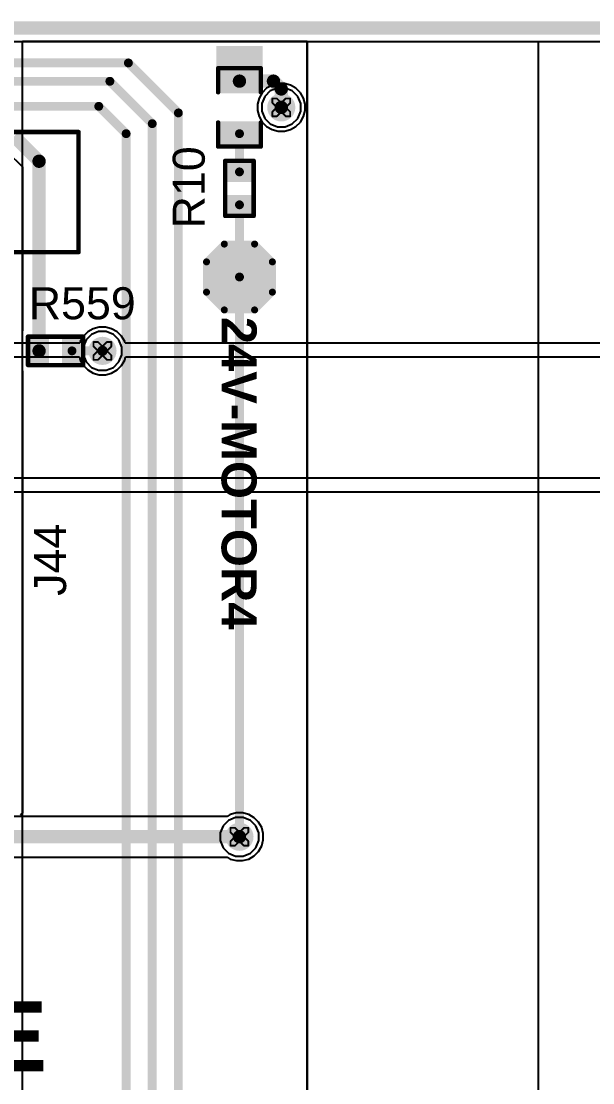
# Model space of a CAD drawing. Header units: inches. Extents: x 0 to 5379, y 0 to 5429.
# Drawn here: x 111.83 to 128.15, y 189.88 to 220.19 of the extents above; entities that cross this region are included whole.
import ezdxf

# ---------------------------------------------------------------- set-up
doc = ezdxf.new("R2010")
doc.units = ezdxf.units.IN
for name, color, linetype in [('Board Outline', 216, 'Continuous'), ('Bottom Layer', 5, 'Continuous'), ('Bottom Solder', 6, 'Continuous'), ('Drill Drawing', 1, 'Continuous'), ('GND01', 16, 'Continuous'), ('GND02', 76, 'Continuous'), ('PWR', 156, 'Continuous'), ('SIG 01', 90, 'Continuous'), ('Top Layer', 1, 'Continuous'), ('Top Overlay', 2, 'Continuous'), ('Top Paste', 8, 'Continuous'), ('Top Solder', 216, 'Continuous'), ('Via Holes', 16, 'Continuous')]:
    doc.layers.add(name, color=color, linetype=linetype)
doc.styles.add('Arial', font='', dxfattribs={"height": 0.2})
doc.styles.add('Arial_Bold', font='', dxfattribs={"height": 0.2})
doc.styles.get('Arial').set_extended_font_data('Arial')
doc.styles.get('Arial_Bold').set_extended_font_data('Arial', bold=True)

# ---------------------------------------------------------------- blocks, each defined once
blk = doc.blocks.new('T__________193')
at = {"layer": 'Top Layer'}
blk.add_hatch(color=1, dxfattribs=at).paths.add_polyline_path([(0.381, 0.762), (-0.381, 0.762), (-0.762, 0.381), (-0.762, -0.381), (-0.381, -0.762), (0.381, -0.762), (0.762, -0.381), (0.762, 0.381)])
at = {"layer": 'Top Paste'}
blk.add_hatch(color=8, dxfattribs=at).paths.add_polyline_path([(0.381, 0.762), (-0.381, 0.762), (-0.762, 0.381), (-0.762, -0.381), (-0.381, -0.762), (0.381, -0.762), (0.762, -0.381), (0.762, 0.381)])
at = {"layer": 'Top Solder'}
blk.add_hatch(color=216, dxfattribs=at).paths.add_polyline_path([(0.432, 0.864), (-0.432, 0.864), (-0.864, 0.432), (-0.864, -0.432), (-0.432, -0.864), (0.432, -0.864), (0.864, -0.432), (0.864, 0.432)])
at = {"layer": 'Top Overlay'}
for points in [[(-0.432, 0.94, 0.2, 0.2, 0), (-0.94, 0.432, 0.2, 0.2, 0)], [(-0.432, 0.94, 0.2, 0.2, 0), (0.432, 0.94, 0.2, 0.2, 0)], [(0.432, 0.94, 0.2, 0.2, 0), (0.94, 0.432, 0.2, 0.2, 0)], [(-0.94, 0.432, 0.2, 0.2, 0), (-0.94, -0.432, 0.2, 0.2, 0)], [(0.94, 0.432, 0.2, 0.2, 0), (0.94, -0.432, 0.2, 0.2, 0)], [(-0.94, -0.432, 0.2, 0.2, 0), (-0.432, -0.94, 0.2, 0.2, 0)], [(0.94, -0.432, 0.2, 0.2, 0), (0.432, -0.94, 0.2, 0.2, 0)], [(-0.432, -0.94, 0.2, 0.2, 0), (0.432, -0.94, 0.2, 0.2, 0)]]:
    blk.add_lwpolyline(points, format="xyseb", dxfattribs=at)
for points in [[(-0.482, 0.94, 0.1, 0.1, 1), (-0.382, 0.94, 0.1, 0.1, 1)], [(-0.482, 0.94, 0.1, 0.1, 1), (-0.382, 0.94, 0.1, 0.1, 1)], [(0.382, 0.94, 0.1, 0.1, 1), (0.482, 0.94, 0.1, 0.1, 1)], [(0.382, 0.94, 0.1, 0.1, 1), (0.482, 0.94, 0.1, 0.1, 1)], [(-0.99, 0.432, 0.1, 0.1, 1), (-0.89, 0.432, 0.1, 0.1, 1)], [(-0.99, 0.432, 0.1, 0.1, 1), (-0.89, 0.432, 0.1, 0.1, 1)], [(0.89, 0.432, 0.1, 0.1, 1), (0.99, 0.432, 0.1, 0.1, 1)], [(0.89, 0.432, 0.1, 0.1, 1), (0.99, 0.432, 0.1, 0.1, 1)], [(-0.99, -0.432, 0.1, 0.1, 1), (-0.89, -0.432, 0.1, 0.1, 1)], [(-0.99, -0.432, 0.1, 0.1, 1), (-0.89, -0.432, 0.1, 0.1, 1)], [(0.89, -0.432, 0.1, 0.1, 1), (0.99, -0.432, 0.1, 0.1, 1)], [(0.89, -0.432, 0.1, 0.1, 1), (0.99, -0.432, 0.1, 0.1, 1)], [(-0.482, -0.94, 0.1, 0.1, 1), (-0.382, -0.94, 0.1, 0.1, 1)], [(-0.482, -0.94, 0.1, 0.1, 1), (-0.382, -0.94, 0.1, 0.1, 1)], [(0.382, -0.94, 0.1, 0.1, 1), (0.482, -0.94, 0.1, 0.1, 1)], [(0.382, -0.94, 0.1, 0.1, 1), (0.482, -0.94, 0.1, 0.1, 1)]]:
    blk.add_lwpolyline(points, format="xyseb", close=True, dxfattribs=at)
blk = doc.blocks.new('R___0402_221')
at = {"layer": 'Top Layer'}
for points in [[(-0.699, -0.318), (-0.699, 0.318), (-0.241, 0.318), (-0.241, -0.318)], [(0.241, -0.318), (0.241, 0.318), (0.699, 0.318), (0.699, -0.318)]]:
    blk.add_hatch(color=1, dxfattribs=at).paths.add_polyline_path(points)
at = {"layer": 'Top Paste'}
for points in [[(-0.699, -0.318), (-0.699, 0.318), (-0.241, 0.318), (-0.241, -0.318)], [(0.241, -0.318), (0.241, 0.318), (0.699, 0.318), (0.699, -0.318)]]:
    blk.add_hatch(color=8, dxfattribs=at).paths.add_polyline_path(points)
at = {"layer": 'Top Solder'}
for points in [[(-0.754, -0.373), (-0.754, 0.373), (-0.186, 0.373), (-0.186, -0.373)], [(0.186, -0.373), (0.186, 0.373), (0.754, 0.373), (0.754, -0.373)]]:
    blk.add_hatch(color=216, dxfattribs=at).paths.add_polyline_path(points)
at = {"layer": 'Top Overlay'}
for points in [[(0.787, 0.406, 0.127, 0.127, 0), (-0.787, 0.406, 0.127, 0.127, 0)], [(-0.787, 0.406, 0.127, 0.127, 0), (-0.787, -0.406, 0.127, 0.127, 0)], [(0.787, 0.406, 0.127, 0.127, 0), (0.787, -0.406, 0.127, 0.127, 0)], [(0.787, -0.406, 0.127, 0.127, 0), (-0.787, -0.406, 0.127, 0.127, 0)], [(0.813, -0.432, 0.00323, 0.00323, 0), (-0.813, -0.432, 0.00323, 0.00323, 0)]]:
    blk.add_lwpolyline(points, format="xyseb", dxfattribs=at)
for points in [[(-0.819, 0.406, 0.0635, 0.0635, 1), (-0.756, 0.406, 0.0635, 0.0635, 1)], [(-0.819, 0.406, 0.0635, 0.0635, 1), (-0.756, 0.406, 0.0635, 0.0635, 1)], [(0.756, 0.406, 0.0635, 0.0635, 1), (0.819, 0.406, 0.0635, 0.0635, 1)], [(0.756, 0.406, 0.0635, 0.0635, 1), (0.819, 0.406, 0.0635, 0.0635, 1)], [(-0.819, -0.406, 0.0635, 0.0635, 1), (-0.756, -0.406, 0.0635, 0.0635, 1)], [(-0.819, -0.406, 0.0635, 0.0635, 1), (-0.756, -0.406, 0.0635, 0.0635, 1)], [(-0.814, -0.432, 0.00161, 0.00161, 1), (-0.812, -0.432, 0.00161, 0.00161, 1)], [(0.756, -0.406, 0.0635, 0.0635, 1), (0.819, -0.406, 0.0635, 0.0635, 1)], [(0.756, -0.406, 0.0635, 0.0635, 1), (0.819, -0.406, 0.0635, 0.0635, 1)], [(0.812, -0.432, 0.00161, 0.00161, 1), (0.814, -0.432, 0.00161, 0.00161, 1)]]:
    blk.add_lwpolyline(points, format="xyseb", close=True, dxfattribs=at)
blk = doc.blocks.new('R___0402_729')
at = {"layer": 'Top Layer'}
for points in [[(-0.699, -0.318), (-0.699, 0.318), (-0.241, 0.318), (-0.241, -0.318)], [(0.241, -0.318), (0.241, 0.318), (0.699, 0.318), (0.699, -0.318)]]:
    blk.add_hatch(color=1, dxfattribs=at).paths.add_polyline_path(points)
at = {"layer": 'Top Paste'}
for points in [[(-0.699, -0.318), (-0.699, 0.318), (-0.241, 0.318), (-0.241, -0.318)], [(0.241, -0.318), (0.241, 0.318), (0.699, 0.318), (0.699, -0.318)]]:
    blk.add_hatch(color=8, dxfattribs=at).paths.add_polyline_path(points)
at = {"layer": 'Top Solder'}
for points in [[(-0.754, -0.373), (-0.754, 0.373), (-0.186, 0.373), (-0.186, -0.373)], [(0.186, -0.373), (0.186, 0.373), (0.754, 0.373), (0.754, -0.373)]]:
    blk.add_hatch(color=216, dxfattribs=at).paths.add_polyline_path(points)
at = {"layer": 'Top Overlay'}
for points in [[(-0.787, 0.406, 0.127, 0.127, 0), (0.787, 0.406, 0.127, 0.127, 0)], [(-0.787, 0.406, 0.127, 0.127, 0), (-0.787, -0.406, 0.127, 0.127, 0)], [(0.787, 0.406, 0.127, 0.127, 0), (0.787, -0.406, 0.127, 0.127, 0)], [(-0.787, -0.406, 0.127, 0.127, 0), (0.787, -0.406, 0.127, 0.127, 0)], [(-0.813, -0.432, 0.00323, 0.00323, 0), (0.813, -0.432, 0.00323, 0.00323, 0)]]:
    blk.add_lwpolyline(points, format="xyseb", dxfattribs=at)
for points in [[(-0.819, 0.406, 0.0635, 0.0635, 1), (-0.756, 0.406, 0.0635, 0.0635, 1)], [(-0.819, 0.406, 0.0635, 0.0635, 1), (-0.756, 0.406, 0.0635, 0.0635, 1)], [(0.756, 0.406, 0.0635, 0.0635, 1), (0.819, 0.406, 0.0635, 0.0635, 1)], [(0.756, 0.406, 0.0635, 0.0635, 1), (0.819, 0.406, 0.0635, 0.0635, 1)], [(-0.819, -0.406, 0.0635, 0.0635, 1), (-0.756, -0.406, 0.0635, 0.0635, 1)], [(-0.819, -0.406, 0.0635, 0.0635, 1), (-0.756, -0.406, 0.0635, 0.0635, 1)], [(-0.814, -0.432, 0.00161, 0.00161, 1), (-0.812, -0.432, 0.00161, 0.00161, 1)], [(0.756, -0.406, 0.0635, 0.0635, 1), (0.819, -0.406, 0.0635, 0.0635, 1)], [(0.756, -0.406, 0.0635, 0.0635, 1), (0.819, -0.406, 0.0635, 0.0635, 1)], [(0.812, -0.432, 0.00161, 0.00161, 1), (0.814, -0.432, 0.00161, 0.00161, 1)]]:
    blk.add_lwpolyline(points, format="xyseb", close=True, dxfattribs=at)
blk = doc.blocks.new('LED_0603_784')
at = {"layer": 'Top Layer'}
for points in [[(-1, 0.5), (-0.5, 0.5), (-0.5, -0.5), (-1, -0.5)], [(0.5, 0.5), (1, 0.5), (1, -0.5), (0.5, -0.5)]]:
    blk.add_hatch(color=1, dxfattribs=at).paths.add_polyline_path(points)
at = {"layer": 'Top Overlay'}
blk.add_hatch(color=2, dxfattribs=at).paths.add_polyline_path([(1.118, -0.66), (1.753, -0.66), (1.753, 0.66), (1.118, 0.66)])
at = {"layer": 'Top Paste'}
for points in [[(-1, 0.5), (-0.5, 0.5), (-0.5, -0.5), (-1, -0.5)], [(0.5, 0.5), (1, 0.5), (1, -0.5), (0.5, -0.5)]]:
    blk.add_hatch(color=8, dxfattribs=at).paths.add_polyline_path(points)
at = {"layer": 'Top Solder'}
for points in [[(-1.102, 0.602), (-0.398, 0.602), (-0.398, -0.602), (-1.102, -0.602)], [(0.398, 0.602), (1.102, 0.602), (1.102, -0.602), (0.398, -0.602)]]:
    blk.add_hatch(color=216, dxfattribs=at).paths.add_polyline_path(points)
at = {"layer": 'Top Overlay'}
for points in [[(-1.118, 0.61, 0.127, 0.127, 0), (-0.432, 0.61, 0.127, 0.127, 0)], [(-1.118, 0.61, 0.127, 0.127, 0), (-1.118, -0.61, 0.127, 0.127, 0)], [(0.432, 0.61, 0.127, 0.127, 0), (1.118, 0.61, 0.127, 0.127, 0)], [(1.118, 0.61, 0.127, 0.127, 0), (1.118, -0.61, 0.127, 0.127, 0)], [(-1.118, -0.61, 0.127, 0.127, 0), (-0.432, -0.61, 0.127, 0.127, 0)], [(0.432, -0.61, 0.127, 0.127, 0), (1.118, -0.61, 0.127, 0.127, 0)]]:
    blk.add_lwpolyline(points, format="xyseb", dxfattribs=at)
for points in [[(-1.149, 0.61, 0.0635, 0.0635, 1), (-1.086, 0.61, 0.0635, 0.0635, 1)], [(-1.149, 0.61, 0.0635, 0.0635, 1), (-1.086, 0.61, 0.0635, 0.0635, 1)], [(-0.464, 0.61, 0.0635, 0.0635, 1), (-0.4, 0.61, 0.0635, 0.0635, 1)], [(0.4, 0.61, 0.0635, 0.0635, 1), (0.464, 0.61, 0.0635, 0.0635, 1)], [(1.086, 0.61, 0.0635, 0.0635, 1), (1.149, 0.61, 0.0635, 0.0635, 1)], [(1.086, 0.61, 0.0635, 0.0635, 1), (1.149, 0.61, 0.0635, 0.0635, 1)], [(-1.149, -0.61, 0.0635, 0.0635, 1), (-1.086, -0.61, 0.0635, 0.0635, 1)], [(-1.149, -0.61, 0.0635, 0.0635, 1), (-1.086, -0.61, 0.0635, 0.0635, 1)], [(-0.464, -0.61, 0.0635, 0.0635, 1), (-0.4, -0.61, 0.0635, 0.0635, 1)], [(0.4, -0.61, 0.0635, 0.0635, 1), (0.464, -0.61, 0.0635, 0.0635, 1)], [(1.086, -0.61, 0.0635, 0.0635, 1), (1.149, -0.61, 0.0635, 0.0635, 1)], [(1.086, -0.61, 0.0635, 0.0635, 1), (1.149, -0.61, 0.0635, 0.0635, 1)]]:
    blk.add_lwpolyline(points, format="xyseb", close=True, dxfattribs=at)
blk = doc.blocks.new('1_770182_0_795')
at = {"layer": 'Top Overlay'}
for points in [[(-9.21, -2.82, 0.127, 0.127, 0), (-11.8, -2.82, 0.127, 0.127, 0)], [(-11.8, -2.82, 0.127, 0.127, 0), (-11.8, -6.249, 0.127, 0.127, 0)], [(-9.21, -6.249, 0.127, 0.127, 0), (-11.8, -6.249, 0.127, 0.127, 0)]]:
    blk.add_lwpolyline(points, format="xyseb", dxfattribs=at)
for points in [[(-11.832, -2.82, 0.0635, 0.0635, 1), (-11.768, -2.82, 0.0635, 0.0635, 1)], [(-11.832, -2.82, 0.0635, 0.0635, 1), (-11.768, -2.82, 0.0635, 0.0635, 1)], [(-11.832, -6.249, 0.0635, 0.0635, 1), (-11.768, -6.249, 0.0635, 0.0635, 1)], [(-11.832, -6.249, 0.0635, 0.0635, 1), (-11.768, -6.249, 0.0635, 0.0635, 1)]]:
    blk.add_lwpolyline(points, format="xyseb", close=True, dxfattribs=at)

msp = doc.modelspace()

# ---------------------------------------------------------------- hatches: boundary and pattern name
at = {"layer": 'Bottom Layer'}
h = msp.add_hatch(color=5, dxfattribs=at)
edge = h.paths.add_edge_path()
edge.add_arc((119.253, 217.73), 0.3, 0, 360)
h = msp.add_hatch(color=5, dxfattribs=at)
edge = h.paths.add_edge_path()
edge.add_arc((114.148, 210.779), 0.3, 0, 360)
h = msp.add_hatch(color=5, dxfattribs=at)
edge = h.paths.add_edge_path()
edge.add_arc((118.059, 196.906), 0.3, 0, 360)
at = {"layer": 'Bottom Solder'}
h = msp.add_hatch(color=6, dxfattribs=at)
edge = h.paths.add_edge_path()
edge.add_arc((119.253, 217.73), 0.402, 0, 360)
h = msp.add_hatch(color=6, dxfattribs=at)
edge = h.paths.add_edge_path()
edge.add_arc((114.148, 210.779), 0.402, 0, 360)
h = msp.add_hatch(color=6, dxfattribs=at)
edge = h.paths.add_edge_path()
edge.add_arc((118.059, 196.906), 0.402, 0, 360)
at = {"layer": 'GND01'}
h = msp.add_hatch(color=16, dxfattribs=at)
edge = h.paths.add_edge_path()
edge.add_arc((119.253, 217.73), 0.3, 0, 360)
h = msp.add_hatch(color=16, dxfattribs=at)
edge = h.paths.add_edge_path()
edge.add_arc((114.148, 210.779), 0.3, 0, 360)
h = msp.add_hatch(color=16, dxfattribs=at)
edge = h.paths.add_edge_path()
edge.add_arc((118.059, 196.906), 0.3, 0, 360)
at = {"layer": 'GND02'}
h = msp.add_hatch(color=76, dxfattribs=at)
edge = h.paths.add_edge_path()
edge.add_arc((119.253, 217.73), 0.3, 0, 360)
h = msp.add_hatch(color=76, dxfattribs=at)
edge = h.paths.add_edge_path()
edge.add_arc((114.148, 210.779), 0.3, 0, 360)
h = msp.add_hatch(color=76, dxfattribs=at)
edge = h.paths.add_edge_path()
edge.add_arc((118.059, 196.906), 0.3, 0, 360)
at = {"layer": 'PWR'}
h = msp.add_hatch(color=156, dxfattribs=at)
edge = h.paths.add_edge_path()
edge.add_arc((119.253, 217.73), 0.3, 0, 360)
h = msp.add_hatch(color=156, dxfattribs=at)
edge = h.paths.add_edge_path()
edge.add_arc((114.148, 210.779), 0.3, 0, 360)
h = msp.add_hatch(color=156, dxfattribs=at)
edge = h.paths.add_edge_path()
edge.add_arc((118.059, 196.906), 0.3, 0, 360)
at = {"layer": 'SIG 01'}
h = msp.add_hatch(color=90, dxfattribs=at)
edge = h.paths.add_edge_path()
edge.add_arc((119.253, 217.73), 0.3, 0, 360)
h = msp.add_hatch(color=90, dxfattribs=at)
edge = h.paths.add_edge_path()
edge.add_arc((114.148, 210.779), 0.3, 0, 360)
h = msp.add_hatch(color=90, dxfattribs=at)
edge = h.paths.add_edge_path()
edge.add_arc((118.059, 196.906), 0.3, 0, 360)
at = {"layer": 'Top Layer'}
h = msp.add_hatch(color=1, dxfattribs=at)
edge = h.paths.add_edge_path()
edge.add_arc((119.253, 217.73), 0.3, 0, 360)
h = msp.add_hatch(color=1, dxfattribs=at)
edge = h.paths.add_edge_path()
edge.add_arc((114.148, 210.779), 0.3, 0, 360)
h = msp.add_hatch(color=1, dxfattribs=at)
edge = h.paths.add_edge_path()
edge.add_arc((118.059, 196.906), 0.3, 0, 360)
at = {"layer": 'Top Solder'}
h = msp.add_hatch(color=216, dxfattribs=at)
edge = h.paths.add_edge_path()
edge.add_arc((119.253, 217.73), 0.402, 0, 360)
h = msp.add_hatch(color=216, dxfattribs=at)
edge = h.paths.add_edge_path()
edge.add_arc((114.148, 210.779), 0.402, 0, 360)
h = msp.add_hatch(color=216, dxfattribs=at)
edge = h.paths.add_edge_path()
edge.add_arc((118.059, 196.906), 0.402, 0, 360)
at = {"layer": 'Via Holes'}
h = msp.add_hatch(color=7, dxfattribs=at)
edge = h.paths.add_edge_path()
edge.add_arc((119.253, 217.73), 0.15, 0, 360)
h = msp.add_hatch(color=7, dxfattribs=at)
edge = h.paths.add_edge_path()
edge.add_arc((114.148, 210.779), 0.15, 0, 360)
h = msp.add_hatch(color=7, dxfattribs=at)
edge = h.paths.add_edge_path()
edge.add_arc((118.059, 196.906), 0.15, 0, 360)

# ---------------------------------------------------------------- linework, layer by layer
at = {"layer": 'Board Outline'}
msp.add_lwpolyline([(0, 220, 0.381, 0.381, 0), (350, 220, 0.381, 0.381, 0)], format="xyseb", dxfattribs=at)
at = {"layer": 'Bottom Layer'}
for p, q in [((78.689, 219.612), (152.851, 219.612)), ((113.834, 211.248), (113.678, 211.093)), ((114.037, 211.333), (113.834, 211.248)), ((114.258, 211.333), (114.037, 211.333)), ((114.461, 211.248), (114.258, 211.333)), ((114.617, 211.093), (114.461, 211.248)), ((113.678, 211.093), (113.594, 210.889)), ((114.702, 210.889), (114.617, 211.093)), ((113.594, 210.889), (113.594, 210.669)), ((113.594, 210.669), (113.678, 210.465)), ((114.617, 210.465), (114.702, 210.669)), ((114.702, 210.669), (114.702, 210.889)), ((113.678, 210.465), (113.834, 210.309)), ((114.461, 210.309), (114.617, 210.465)), ((113.834, 210.309), (114.037, 210.225)), ((114.037, 210.225), (114.258, 210.225)), ((114.258, 210.225), (114.461, 210.309)), ((117.745, 197.375), (117.59, 197.22)), ((117.949, 197.46), (117.745, 197.375)), ((118.169, 197.46), (117.949, 197.46)), ((118.373, 197.375), (118.169, 197.46)), ((118.529, 197.22), (118.373, 197.375)), ((117.59, 197.22), (117.505, 197.016)), ((117.505, 197.016), (117.505, 196.796)), ((118.613, 197.016), (118.529, 197.22)), ((118.613, 196.796), (118.613, 197.016)), ((117.505, 196.796), (117.59, 196.592)), ((118.529, 196.592), (118.613, 196.796)), ((117.59, 196.592), (117.745, 196.436)), ((117.745, 196.436), (117.949, 196.352)), ((118.169, 196.352), (118.373, 196.436)), ((118.373, 196.436), (118.529, 196.592)), ((117.949, 196.352), (118.169, 196.352))]:
    msp.add_line(p, q, dxfattribs=at)
at = {"layer": 'Drill Drawing'}
for points in [[(118.999, 217.857, 0.0508, 0.0508, 0), (118.999, 217.984, 0.0508, 0.0508, 0)], [(118.999, 217.984, 0.0508, 0.0508, 0), (119.126, 217.984, 0.0508, 0.0508, 0)], [(119.126, 217.984, 0.0508, 0.0508, 0), (119.253, 217.857, 0.0508, 0.0508, 0)], [(119.253, 217.857, 0.0508, 0.0508, 0), (119.38, 217.984, 0.0508, 0.0508, 0)], [(119.38, 217.984, 0.0508, 0.0508, 0), (119.507, 217.984, 0.0508, 0.0508, 0)], [(119.507, 217.857, 0.0508, 0.0508, 0), (119.507, 217.984, 0.0508, 0.0508, 0)], [(118.999, 217.857, 0.0508, 0.0508, 0), (119.126, 217.73, 0.0508, 0.0508, 0)], [(118.999, 217.603, 0.0508, 0.0508, 0), (119.126, 217.73, 0.0508, 0.0508, 0)], [(118.999, 217.476, 0.0508, 0.0508, 0), (118.999, 217.603, 0.0508, 0.0508, 0)], [(119.126, 217.476, 0.0508, 0.0508, 0), (119.253, 217.603, 0.0508, 0.0508, 0)], [(119.253, 217.603, 0.0508, 0.0508, 0), (119.38, 217.476, 0.0508, 0.0508, 0)], [(119.38, 217.73, 0.0508, 0.0508, 0), (119.507, 217.857, 0.0508, 0.0508, 0)], [(119.38, 217.73, 0.0508, 0.0508, 0), (119.507, 217.603, 0.0508, 0.0508, 0)], [(119.507, 217.476, 0.0508, 0.0508, 0), (119.507, 217.603, 0.0508, 0.0508, 0)], [(118.999, 217.476, 0.0508, 0.0508, 0), (119.126, 217.476, 0.0508, 0.0508, 0)], [(119.38, 217.476, 0.0508, 0.0508, 0), (119.507, 217.476, 0.0508, 0.0508, 0)], [(113.894, 210.906, 0.0508, 0.0508, 0), (113.894, 211.033, 0.0508, 0.0508, 0)], [(113.894, 211.033, 0.0508, 0.0508, 0), (114.021, 211.033, 0.0508, 0.0508, 0)], [(114.021, 211.033, 0.0508, 0.0508, 0), (114.148, 210.906, 0.0508, 0.0508, 0)], [(114.148, 210.906, 0.0508, 0.0508, 0), (114.275, 211.033, 0.0508, 0.0508, 0)], [(114.275, 211.033, 0.0508, 0.0508, 0), (114.402, 211.033, 0.0508, 0.0508, 0)], [(114.402, 210.906, 0.0508, 0.0508, 0), (114.402, 211.033, 0.0508, 0.0508, 0)], [(113.894, 210.906, 0.0508, 0.0508, 0), (114.021, 210.779, 0.0508, 0.0508, 0)], [(113.894, 210.652, 0.0508, 0.0508, 0), (114.021, 210.779, 0.0508, 0.0508, 0)], [(113.894, 210.525, 0.0508, 0.0508, 0), (113.894, 210.652, 0.0508, 0.0508, 0)], [(114.021, 210.525, 0.0508, 0.0508, 0), (114.148, 210.652, 0.0508, 0.0508, 0)], [(114.148, 210.652, 0.0508, 0.0508, 0), (114.275, 210.525, 0.0508, 0.0508, 0)], [(114.275, 210.779, 0.0508, 0.0508, 0), (114.402, 210.906, 0.0508, 0.0508, 0)], [(114.275, 210.779, 0.0508, 0.0508, 0), (114.402, 210.652, 0.0508, 0.0508, 0)], [(114.402, 210.525, 0.0508, 0.0508, 0), (114.402, 210.652, 0.0508, 0.0508, 0)], [(113.894, 210.525, 0.0508, 0.0508, 0), (114.021, 210.525, 0.0508, 0.0508, 0)], [(114.275, 210.525, 0.0508, 0.0508, 0), (114.402, 210.525, 0.0508, 0.0508, 0)], [(117.805, 197.033, 0.0508, 0.0508, 0), (117.805, 197.16, 0.0508, 0.0508, 0)], [(117.805, 197.16, 0.0508, 0.0508, 0), (117.932, 197.16, 0.0508, 0.0508, 0)], [(117.805, 197.033, 0.0508, 0.0508, 0), (117.932, 196.906, 0.0508, 0.0508, 0)], [(117.932, 197.16, 0.0508, 0.0508, 0), (118.059, 197.033, 0.0508, 0.0508, 0)], [(118.059, 197.033, 0.0508, 0.0508, 0), (118.186, 197.16, 0.0508, 0.0508, 0)], [(118.186, 197.16, 0.0508, 0.0508, 0), (118.313, 197.16, 0.0508, 0.0508, 0)], [(118.186, 196.906, 0.0508, 0.0508, 0), (118.313, 197.033, 0.0508, 0.0508, 0)], [(118.313, 197.033, 0.0508, 0.0508, 0), (118.313, 197.16, 0.0508, 0.0508, 0)], [(117.805, 196.779, 0.0508, 0.0508, 0), (117.932, 196.906, 0.0508, 0.0508, 0)], [(117.805, 196.652, 0.0508, 0.0508, 0), (117.805, 196.779, 0.0508, 0.0508, 0)], [(117.932, 196.652, 0.0508, 0.0508, 0), (118.059, 196.779, 0.0508, 0.0508, 0)], [(118.059, 196.779, 0.0508, 0.0508, 0), (118.186, 196.652, 0.0508, 0.0508, 0)], [(118.186, 196.906, 0.0508, 0.0508, 0), (118.313, 196.779, 0.0508, 0.0508, 0)], [(118.313, 196.652, 0.0508, 0.0508, 0), (118.313, 196.779, 0.0508, 0.0508, 0)], [(117.805, 196.652, 0.0508, 0.0508, 0), (117.932, 196.652, 0.0508, 0.0508, 0)], [(118.186, 196.652, 0.0508, 0.0508, 0), (118.313, 196.652, 0.0508, 0.0508, 0)]]:
    msp.add_lwpolyline(points, format="xyseb", dxfattribs=at)
for points in [[(118.986, 217.984, 0.0254, 0.0254, 1), (119.012, 217.984, 0.0254, 0.0254, 1)], [(118.986, 217.984, 0.0254, 0.0254, 1), (119.012, 217.984, 0.0254, 0.0254, 1)], [(119.113, 217.984, 0.0254, 0.0254, 1), (119.139, 217.984, 0.0254, 0.0254, 1)], [(119.113, 217.984, 0.0254, 0.0254, 1), (119.139, 217.984, 0.0254, 0.0254, 1)], [(119.367, 217.984, 0.0254, 0.0254, 1), (119.393, 217.984, 0.0254, 0.0254, 1)], [(119.367, 217.984, 0.0254, 0.0254, 1), (119.393, 217.984, 0.0254, 0.0254, 1)], [(119.494, 217.984, 0.0254, 0.0254, 1), (119.52, 217.984, 0.0254, 0.0254, 1)], [(119.494, 217.984, 0.0254, 0.0254, 1), (119.52, 217.984, 0.0254, 0.0254, 1)], [(118.986, 217.857, 0.0254, 0.0254, 1), (119.012, 217.857, 0.0254, 0.0254, 1)], [(118.986, 217.857, 0.0254, 0.0254, 1), (119.012, 217.857, 0.0254, 0.0254, 1)], [(118.986, 217.603, 0.0254, 0.0254, 1), (119.012, 217.603, 0.0254, 0.0254, 1)], [(118.986, 217.603, 0.0254, 0.0254, 1), (119.012, 217.603, 0.0254, 0.0254, 1)], [(119.113, 217.73, 0.0254, 0.0254, 1), (119.139, 217.73, 0.0254, 0.0254, 1)], [(119.113, 217.73, 0.0254, 0.0254, 1), (119.139, 217.73, 0.0254, 0.0254, 1)], [(119.24, 217.857, 0.0254, 0.0254, 1), (119.266, 217.857, 0.0254, 0.0254, 1)], [(119.24, 217.857, 0.0254, 0.0254, 1), (119.266, 217.857, 0.0254, 0.0254, 1)], [(119.24, 217.603, 0.0254, 0.0254, 1), (119.266, 217.603, 0.0254, 0.0254, 1)], [(119.24, 217.603, 0.0254, 0.0254, 1), (119.266, 217.603, 0.0254, 0.0254, 1)], [(119.367, 217.73, 0.0254, 0.0254, 1), (119.393, 217.73, 0.0254, 0.0254, 1)], [(119.367, 217.73, 0.0254, 0.0254, 1), (119.393, 217.73, 0.0254, 0.0254, 1)], [(119.494, 217.857, 0.0254, 0.0254, 1), (119.52, 217.857, 0.0254, 0.0254, 1)], [(119.494, 217.857, 0.0254, 0.0254, 1), (119.52, 217.857, 0.0254, 0.0254, 1)], [(119.494, 217.603, 0.0254, 0.0254, 1), (119.52, 217.603, 0.0254, 0.0254, 1)], [(119.494, 217.603, 0.0254, 0.0254, 1), (119.52, 217.603, 0.0254, 0.0254, 1)], [(118.986, 217.476, 0.0254, 0.0254, 1), (119.012, 217.476, 0.0254, 0.0254, 1)], [(118.986, 217.476, 0.0254, 0.0254, 1), (119.012, 217.476, 0.0254, 0.0254, 1)], [(119.113, 217.476, 0.0254, 0.0254, 1), (119.139, 217.476, 0.0254, 0.0254, 1)], [(119.113, 217.476, 0.0254, 0.0254, 1), (119.139, 217.476, 0.0254, 0.0254, 1)], [(119.367, 217.476, 0.0254, 0.0254, 1), (119.393, 217.476, 0.0254, 0.0254, 1)], [(119.367, 217.476, 0.0254, 0.0254, 1), (119.393, 217.476, 0.0254, 0.0254, 1)], [(119.494, 217.476, 0.0254, 0.0254, 1), (119.52, 217.476, 0.0254, 0.0254, 1)], [(119.494, 217.476, 0.0254, 0.0254, 1), (119.52, 217.476, 0.0254, 0.0254, 1)], [(113.881, 211.033, 0.0254, 0.0254, 1), (113.906, 211.033, 0.0254, 0.0254, 1)], [(113.881, 211.033, 0.0254, 0.0254, 1), (113.906, 211.033, 0.0254, 0.0254, 1)], [(114.008, 211.033, 0.0254, 0.0254, 1), (114.033, 211.033, 0.0254, 0.0254, 1)], [(114.008, 211.033, 0.0254, 0.0254, 1), (114.033, 211.033, 0.0254, 0.0254, 1)], [(114.262, 211.033, 0.0254, 0.0254, 1), (114.287, 211.033, 0.0254, 0.0254, 1)], [(114.262, 211.033, 0.0254, 0.0254, 1), (114.287, 211.033, 0.0254, 0.0254, 1)], [(114.389, 211.033, 0.0254, 0.0254, 1), (114.414, 211.033, 0.0254, 0.0254, 1)], [(114.389, 211.033, 0.0254, 0.0254, 1), (114.414, 211.033, 0.0254, 0.0254, 1)], [(113.881, 210.906, 0.0254, 0.0254, 1), (113.906, 210.906, 0.0254, 0.0254, 1)], [(113.881, 210.906, 0.0254, 0.0254, 1), (113.906, 210.906, 0.0254, 0.0254, 1)], [(113.881, 210.652, 0.0254, 0.0254, 1), (113.906, 210.652, 0.0254, 0.0254, 1)], [(113.881, 210.652, 0.0254, 0.0254, 1), (113.906, 210.652, 0.0254, 0.0254, 1)], [(114.008, 210.779, 0.0254, 0.0254, 1), (114.033, 210.779, 0.0254, 0.0254, 1)], [(114.008, 210.779, 0.0254, 0.0254, 1), (114.033, 210.779, 0.0254, 0.0254, 1)], [(114.135, 210.906, 0.0254, 0.0254, 1), (114.16, 210.906, 0.0254, 0.0254, 1)], [(114.135, 210.906, 0.0254, 0.0254, 1), (114.16, 210.906, 0.0254, 0.0254, 1)], [(114.135, 210.652, 0.0254, 0.0254, 1), (114.16, 210.652, 0.0254, 0.0254, 1)], [(114.135, 210.652, 0.0254, 0.0254, 1), (114.16, 210.652, 0.0254, 0.0254, 1)], [(114.262, 210.779, 0.0254, 0.0254, 1), (114.287, 210.779, 0.0254, 0.0254, 1)], [(114.262, 210.779, 0.0254, 0.0254, 1), (114.287, 210.779, 0.0254, 0.0254, 1)], [(114.389, 210.906, 0.0254, 0.0254, 1), (114.414, 210.906, 0.0254, 0.0254, 1)], [(114.389, 210.906, 0.0254, 0.0254, 1), (114.414, 210.906, 0.0254, 0.0254, 1)], [(114.389, 210.652, 0.0254, 0.0254, 1), (114.414, 210.652, 0.0254, 0.0254, 1)], [(114.389, 210.652, 0.0254, 0.0254, 1), (114.414, 210.652, 0.0254, 0.0254, 1)], [(113.881, 210.525, 0.0254, 0.0254, 1), (113.906, 210.525, 0.0254, 0.0254, 1)], [(113.881, 210.525, 0.0254, 0.0254, 1), (113.906, 210.525, 0.0254, 0.0254, 1)], [(114.008, 210.525, 0.0254, 0.0254, 1), (114.033, 210.525, 0.0254, 0.0254, 1)], [(114.008, 210.525, 0.0254, 0.0254, 1), (114.033, 210.525, 0.0254, 0.0254, 1)], [(114.262, 210.525, 0.0254, 0.0254, 1), (114.287, 210.525, 0.0254, 0.0254, 1)], [(114.262, 210.525, 0.0254, 0.0254, 1), (114.287, 210.525, 0.0254, 0.0254, 1)], [(114.389, 210.525, 0.0254, 0.0254, 1), (114.414, 210.525, 0.0254, 0.0254, 1)], [(114.389, 210.525, 0.0254, 0.0254, 1), (114.414, 210.525, 0.0254, 0.0254, 1)], [(117.792, 197.16, 0.0254, 0.0254, 1), (117.818, 197.16, 0.0254, 0.0254, 1)], [(117.792, 197.16, 0.0254, 0.0254, 1), (117.818, 197.16, 0.0254, 0.0254, 1)], [(117.792, 197.033, 0.0254, 0.0254, 1), (117.818, 197.033, 0.0254, 0.0254, 1)], [(117.792, 197.033, 0.0254, 0.0254, 1), (117.818, 197.033, 0.0254, 0.0254, 1)], [(117.919, 197.16, 0.0254, 0.0254, 1), (117.945, 197.16, 0.0254, 0.0254, 1)], [(117.919, 197.16, 0.0254, 0.0254, 1), (117.945, 197.16, 0.0254, 0.0254, 1)], [(118.046, 197.033, 0.0254, 0.0254, 1), (118.072, 197.033, 0.0254, 0.0254, 1)], [(118.046, 197.033, 0.0254, 0.0254, 1), (118.072, 197.033, 0.0254, 0.0254, 1)], [(118.173, 197.16, 0.0254, 0.0254, 1), (118.199, 197.16, 0.0254, 0.0254, 1)], [(118.173, 197.16, 0.0254, 0.0254, 1), (118.199, 197.16, 0.0254, 0.0254, 1)], [(118.3, 197.16, 0.0254, 0.0254, 1), (118.326, 197.16, 0.0254, 0.0254, 1)], [(118.3, 197.16, 0.0254, 0.0254, 1), (118.326, 197.16, 0.0254, 0.0254, 1)], [(118.3, 197.033, 0.0254, 0.0254, 1), (118.326, 197.033, 0.0254, 0.0254, 1)], [(118.3, 197.033, 0.0254, 0.0254, 1), (118.326, 197.033, 0.0254, 0.0254, 1)], [(117.792, 196.779, 0.0254, 0.0254, 1), (117.818, 196.779, 0.0254, 0.0254, 1)], [(117.792, 196.779, 0.0254, 0.0254, 1), (117.818, 196.779, 0.0254, 0.0254, 1)], [(117.919, 196.906, 0.0254, 0.0254, 1), (117.945, 196.906, 0.0254, 0.0254, 1)], [(117.919, 196.906, 0.0254, 0.0254, 1), (117.945, 196.906, 0.0254, 0.0254, 1)], [(118.046, 196.779, 0.0254, 0.0254, 1), (118.072, 196.779, 0.0254, 0.0254, 1)], [(118.046, 196.779, 0.0254, 0.0254, 1), (118.072, 196.779, 0.0254, 0.0254, 1)], [(118.173, 196.906, 0.0254, 0.0254, 1), (118.199, 196.906, 0.0254, 0.0254, 1)], [(118.173, 196.906, 0.0254, 0.0254, 1), (118.199, 196.906, 0.0254, 0.0254, 1)], [(118.3, 196.779, 0.0254, 0.0254, 1), (118.326, 196.779, 0.0254, 0.0254, 1)], [(118.3, 196.779, 0.0254, 0.0254, 1), (118.326, 196.779, 0.0254, 0.0254, 1)], [(117.792, 196.652, 0.0254, 0.0254, 1), (117.818, 196.652, 0.0254, 0.0254, 1)], [(117.792, 196.652, 0.0254, 0.0254, 1), (117.818, 196.652, 0.0254, 0.0254, 1)], [(117.919, 196.652, 0.0254, 0.0254, 1), (117.945, 196.652, 0.0254, 0.0254, 1)], [(117.919, 196.652, 0.0254, 0.0254, 1), (117.945, 196.652, 0.0254, 0.0254, 1)], [(118.173, 196.652, 0.0254, 0.0254, 1), (118.199, 196.652, 0.0254, 0.0254, 1)], [(118.173, 196.652, 0.0254, 0.0254, 1), (118.199, 196.652, 0.0254, 0.0254, 1)], [(118.3, 196.652, 0.0254, 0.0254, 1), (118.326, 196.652, 0.0254, 0.0254, 1)], [(118.3, 196.652, 0.0254, 0.0254, 1), (118.326, 196.652, 0.0254, 0.0254, 1)]]:
    msp.add_lwpolyline(points, format="xyseb", close=True, dxfattribs=at)
at = {"layer": 'GND01'}
for p, q in [((68.334, 219.612), (191.706, 219.612)), ((113.834, 211.248), (113.678, 211.093)), ((114.037, 211.333), (113.834, 211.248)), ((114.258, 211.333), (114.037, 211.333)), ((114.461, 211.248), (114.258, 211.333)), ((114.617, 211.093), (114.461, 211.248)), ((113.678, 211.093), (113.594, 210.889)), ((114.702, 210.889), (114.617, 211.093)), ((113.594, 210.889), (113.594, 210.669)), ((113.594, 210.669), (113.678, 210.465)), ((114.617, 210.465), (114.702, 210.669)), ((114.702, 210.669), (114.702, 210.889)), ((113.678, 210.465), (113.834, 210.309)), ((114.461, 210.309), (114.617, 210.465)), ((113.834, 210.309), (114.037, 210.225)), ((114.037, 210.225), (114.258, 210.225)), ((114.258, 210.225), (114.461, 210.309)), ((117.745, 197.375), (117.59, 197.22)), ((117.949, 197.46), (117.745, 197.375)), ((118.169, 197.46), (117.949, 197.46)), ((118.373, 197.375), (118.169, 197.46)), ((118.529, 197.22), (118.373, 197.375)), ((117.59, 197.22), (117.505, 197.016)), ((117.505, 197.016), (117.505, 196.796)), ((118.613, 197.016), (118.529, 197.22)), ((118.613, 196.796), (118.613, 197.016)), ((117.505, 196.796), (117.59, 196.592)), ((118.529, 196.592), (118.613, 196.796)), ((117.59, 196.592), (117.745, 196.436)), ((117.745, 196.436), (117.949, 196.352)), ((118.169, 196.352), (118.373, 196.436)), ((118.373, 196.436), (118.529, 196.592)), ((117.949, 196.352), (118.169, 196.352))]:
    msp.add_line(p, q, dxfattribs=at)
at = {"layer": 'GND02'}
for p, q in [((68.334, 219.612), (191.706, 219.612)), ((113.834, 211.248), (113.678, 211.093)), ((114.037, 211.333), (113.834, 211.248)), ((114.258, 211.333), (114.037, 211.333)), ((114.461, 211.248), (114.258, 211.333)), ((114.617, 211.093), (114.461, 211.248)), ((113.678, 211.093), (113.594, 210.889)), ((114.702, 210.889), (114.617, 211.093)), ((113.594, 210.889), (113.594, 210.669)), ((113.594, 210.669), (113.678, 210.465)), ((114.617, 210.465), (114.702, 210.669)), ((114.702, 210.669), (114.702, 210.889)), ((113.678, 210.465), (113.834, 210.309)), ((114.461, 210.309), (114.617, 210.465)), ((113.834, 210.309), (114.037, 210.225)), ((114.037, 210.225), (114.258, 210.225)), ((114.258, 210.225), (114.461, 210.309)), ((117.745, 197.375), (117.59, 197.22)), ((117.949, 197.46), (117.745, 197.375)), ((118.169, 197.46), (117.949, 197.46)), ((118.373, 197.375), (118.169, 197.46)), ((118.529, 197.22), (118.373, 197.375)), ((117.59, 197.22), (117.505, 197.016)), ((117.505, 197.016), (117.505, 196.796)), ((118.613, 197.016), (118.529, 197.22)), ((118.613, 196.796), (118.613, 197.016)), ((117.505, 196.796), (117.59, 196.592)), ((118.529, 196.592), (118.613, 196.796)), ((117.59, 196.592), (117.745, 196.436)), ((117.745, 196.436), (117.949, 196.352)), ((118.169, 196.352), (118.373, 196.436)), ((118.373, 196.436), (118.529, 196.592)), ((117.949, 196.352), (118.169, 196.352))]:
    msp.add_line(p, q, dxfattribs=at)
at = {"layer": 'PWR'}
for p, q in [((68.334, 219.612), (191.706, 219.612)), ((119.143, 218.284), (118.939, 218.2)), ((119.363, 218.284), (119.143, 218.284)), ((119.567, 218.2), (119.363, 218.284)), ((118.783, 218.044), (118.699, 217.84)), ((118.939, 218.2), (118.783, 218.044)), ((119.723, 218.044), (119.567, 218.2)), ((119.807, 217.84), (119.723, 218.044)), ((118.699, 217.84), (118.699, 217.62)), ((118.699, 217.62), (118.783, 217.416)), ((119.723, 217.416), (119.807, 217.62)), ((119.807, 217.62), (119.807, 217.84)), ((118.783, 217.416), (118.939, 217.26)), ((119.567, 217.26), (119.723, 217.416)), ((118.939, 217.26), (119.143, 217.176)), ((119.143, 217.176), (119.363, 217.176)), ((119.363, 217.176), (119.567, 217.26)), ((172.552, 207.144), (109.611, 207.144)), ((109.684, 206.756), (172.552, 206.756)), ((117.745, 197.375), (117.59, 197.22)), ((117.949, 197.46), (117.745, 197.375)), ((118.169, 197.46), (117.949, 197.46)), ((118.373, 197.375), (118.169, 197.46)), ((118.529, 197.22), (118.373, 197.375)), ((117.59, 197.22), (117.505, 197.016)), ((117.505, 197.016), (117.505, 196.796)), ((118.613, 197.016), (118.529, 197.22)), ((118.613, 196.796), (118.613, 197.016)), ((117.505, 196.796), (117.59, 196.592)), ((118.529, 196.592), (118.613, 196.796)), ((117.59, 196.592), (117.745, 196.436)), ((117.745, 196.436), (117.949, 196.352)), ((118.169, 196.352), (118.373, 196.436)), ((118.373, 196.436), (118.529, 196.592)), ((117.949, 196.352), (118.169, 196.352))]:
    msp.add_line(p, q, dxfattribs=at)
at = {"layer": 'SIG 01'}
for p, q in [((68.391, 219.612), (191.649, 219.612)), ((118.835, 218.275), (118.708, 218.148)), ((118.99, 218.365), (118.835, 218.275)), ((119.163, 218.411), (118.99, 218.365)), ((119.343, 218.411), (119.163, 218.411)), ((119.516, 218.365), (119.343, 218.411)), ((119.671, 218.275), (119.516, 218.365)), ((119.798, 218.148), (119.671, 218.275)), ((118.618, 217.993), (118.572, 217.82)), ((118.708, 218.148), (118.618, 217.993)), ((119.888, 217.993), (119.798, 218.148)), ((119.934, 217.82), (119.888, 217.993)), ((118.572, 217.82), (118.572, 217.64)), ((118.572, 217.64), (118.618, 217.467)), ((119.888, 217.467), (119.934, 217.64)), ((119.934, 217.64), (119.934, 217.82)), ((118.618, 217.467), (118.708, 217.312)), ((118.708, 217.312), (118.835, 217.185)), ((119.671, 217.185), (119.798, 217.312)), ((119.798, 217.312), (119.888, 217.467)), ((118.835, 217.185), (118.99, 217.095)), ((118.99, 217.095), (119.163, 217.049)), ((119.163, 217.049), (119.343, 217.049)), ((119.343, 217.049), (119.516, 217.095)), ((119.516, 217.095), (119.671, 217.185)), ((113.729, 211.324), (113.603, 211.197)), ((113.885, 211.413), (113.729, 211.324)), ((114.058, 211.46), (113.885, 211.413)), ((114.237, 211.46), (114.058, 211.46)), ((114.41, 211.413), (114.237, 211.46)), ((114.566, 211.324), (114.41, 211.413)), ((114.693, 211.197), (114.566, 211.324)), ((113.501, 210.998), (109.802, 210.998)), ((113.513, 211.042), (113.501, 210.998)), ((113.603, 211.197), (113.513, 211.042)), ((114.782, 211.042), (114.693, 211.197)), ((114.794, 210.998), (114.782, 211.042)), ((143.764, 210.998), (114.794, 210.998)), ((109.811, 210.609), (113.488, 210.609)), ((113.488, 210.609), (113.513, 210.516)), ((113.513, 210.516), (113.603, 210.361)), ((113.603, 210.361), (113.729, 210.234)), ((114.566, 210.234), (114.693, 210.361)), ((114.693, 210.361), (114.782, 210.516)), ((114.782, 210.516), (114.807, 210.609)), ((114.807, 210.609), (143.376, 210.609)), ((113.729, 210.234), (113.885, 210.144)), ((113.885, 210.144), (114.058, 210.098)), ((114.058, 210.098), (114.237, 210.098)), ((114.237, 210.098), (114.41, 210.144)), ((114.41, 210.144), (114.566, 210.234)), ((117.706, 197.488), (91.115, 197.488)), ((117.796, 197.54), (117.706, 197.488)), ((117.97, 197.587), (117.796, 197.54)), ((118.149, 197.587), (117.97, 197.587)), ((118.322, 197.54), (118.149, 197.587)), ((118.477, 197.451), (118.322, 197.54)), ((118.604, 197.324), (118.477, 197.451)), ((118.694, 197.169), (118.604, 197.324)), ((118.74, 196.995), (118.694, 197.169)), ((118.694, 196.643), (118.74, 196.816)), ((118.74, 196.816), (118.74, 196.995)), ((118.477, 196.361), (118.604, 196.488)), ((118.604, 196.488), (118.694, 196.643)), ((91.356, 196.323), (117.706, 196.323)), ((117.706, 196.323), (117.796, 196.271)), ((117.796, 196.271), (117.97, 196.225)), ((117.97, 196.225), (118.149, 196.225)), ((118.149, 196.225), (118.322, 196.271)), ((118.322, 196.271), (118.477, 196.361))]:
    msp.add_line(p, q, dxfattribs=at)
msp.add_lwpolyline([(91.115, 196.906, 0.381, 0.381, 0), (118.059, 196.906, 0.381, 0.381, 0)], format="xyseb", dxfattribs=at)
msp.add_lwpolyline([(117.964, 196.906, 0.191, 0.191, 1), (118.154, 196.906, 0.191, 0.191, 1)], format="xyseb", close=True, dxfattribs=at)
at = {"layer": 'Top Layer'}
for p, q in [((111.862, 182.56), (111.862, 219.619)), ((111.862, 219.619), (119.99, 219.619)), ((119.99, 219.619), (119.99, 182.56)), ((119.99, 182.56), (119.99, 219.612)), ((119.99, 219.612), (154.179, 219.612)), ((126.594, 157.444), (126.594, 219.612)), ((126.594, 219.612), (137.269, 219.612)), ((111.439, 216.451), (111.862, 216.029)), ((111.862, 216.029), (111.862, 211.35)), ((111.862, 211.35), (111.855, 211.35)), ((111.855, 211.35), (111.855, 210.207)), ((111.855, 210.207), (111.862, 210.207)), ((111.862, 210.207), (111.862, 197.579)), ((111.862, 197.579), (111.8, 197.528))]:
    msp.add_line(p, q, dxfattribs=at)
for points in [[(89.664, 219, 0.254, 0.254, 0), (114.889, 219, 0.254, 0.254, 0)], [(114.889, 219, 0.254, 0.254, 0), (116.315, 217.573, 0.254, 0.254, 0)], [(94.473, 218.476, 0.254, 0.254, 0), (114.36, 218.476, 0.254, 0.254, 0)], [(114.36, 218.476, 0.254, 0.254, 0), (115.57, 217.266, 0.254, 0.254, 0)], [(118.059, 218.48, 0.381, 0.381, 0), (119.03, 218.48, 0.381, 0.381, 0)], [(119.03, 218.48, 0.381, 0.381, 0), (119.253, 218.257, 0.381, 0.381, 0)], [(119.253, 217.73, 0.381, 0.381, 0), (119.253, 218.257, 0.381, 0.381, 0)], [(94.762, 217.761, 0.254, 0.254, 0), (114.043, 217.761, 0.254, 0.254, 0)], [(114.043, 217.761, 0.254, 0.254, 0), (114.824, 216.98, 0.254, 0.254, 0)], [(116.315, 187.39, 0.254, 0.254, 0), (116.315, 217.573, 0.254, 0.254, 0)], [(115.57, 186.712, 0.254, 0.254, 0), (115.57, 217.266, 0.254, 0.254, 0)], [(111.627, 216.904, 0.381, 0.381, 0), (112.338, 216.193, 0.381, 0.381, 0)], [(114.824, 186.17, 0.254, 0.254, 0), (114.824, 216.98, 0.254, 0.254, 0)], [(118.059, 215.889, 0.254, 0.254, 0), (118.059, 216.98, 0.254, 0.254, 0)], [(112.338, 210.779, 0.381, 0.381, 0), (112.338, 216.193, 0.381, 0.381, 0)], [(118.059, 212.888, 0.254, 0.254, 0), (118.059, 214.949, 0.254, 0.254, 0)], [(118.059, 196.906, 0.254, 0.254, 0), (118.059, 212.888, 0.254, 0.254, 0)], [(113.278, 210.779, 0.254, 0.254, 0), (114.148, 210.779, 0.254, 0.254, 0)]]:
    msp.add_lwpolyline(points, format="xyseb", dxfattribs=at)
for points in [[(114.825, 219, 0.127, 0.127, 1), (114.952, 219, 0.127, 0.127, 1)], [(114.825, 219, 0.127, 0.127, 1), (114.952, 219, 0.127, 0.127, 1)], [(114.296, 218.476, 0.127, 0.127, 1), (114.423, 218.476, 0.127, 0.127, 1)], [(114.296, 218.476, 0.127, 0.127, 1), (114.423, 218.476, 0.127, 0.127, 1)], [(117.964, 218.48, 0.191, 0.191, 1), (118.154, 218.48, 0.191, 0.191, 1)], [(118.935, 218.48, 0.191, 0.191, 1), (119.125, 218.48, 0.191, 0.191, 1)], [(118.935, 218.48, 0.191, 0.191, 1), (119.125, 218.48, 0.191, 0.191, 1)], [(119.158, 218.257, 0.191, 0.191, 1), (119.348, 218.257, 0.191, 0.191, 1)], [(119.158, 218.257, 0.191, 0.191, 1), (119.348, 218.257, 0.191, 0.191, 1)], [(119.158, 217.73, 0.191, 0.191, 1), (119.348, 217.73, 0.191, 0.191, 1)], [(113.979, 217.761, 0.127, 0.127, 1), (114.106, 217.761, 0.127, 0.127, 1)], [(113.979, 217.761, 0.127, 0.127, 1), (114.106, 217.761, 0.127, 0.127, 1)], [(116.252, 217.573, 0.127, 0.127, 1), (116.379, 217.573, 0.127, 0.127, 1)], [(116.252, 217.573, 0.127, 0.127, 1), (116.379, 217.573, 0.127, 0.127, 1)], [(115.506, 217.266, 0.127, 0.127, 1), (115.633, 217.266, 0.127, 0.127, 1)], [(115.506, 217.266, 0.127, 0.127, 1), (115.633, 217.266, 0.127, 0.127, 1)], [(114.76, 216.98, 0.127, 0.127, 1), (114.887, 216.98, 0.127, 0.127, 1)], [(114.76, 216.98, 0.127, 0.127, 1), (114.887, 216.98, 0.127, 0.127, 1)], [(117.996, 216.98, 0.127, 0.127, 1), (118.123, 216.98, 0.127, 0.127, 1)], [(112.243, 216.193, 0.191, 0.191, 1), (112.433, 216.193, 0.191, 0.191, 1)], [(112.243, 216.193, 0.191, 0.191, 1), (112.433, 216.193, 0.191, 0.191, 1)], [(117.996, 215.889, 0.127, 0.127, 1), (118.123, 215.889, 0.127, 0.127, 1)], [(117.996, 214.949, 0.127, 0.127, 1), (118.123, 214.949, 0.127, 0.127, 1)], [(117.996, 212.888, 0.127, 0.127, 1), (118.123, 212.888, 0.127, 0.127, 1)], [(117.996, 212.888, 0.127, 0.127, 1), (118.123, 212.888, 0.127, 0.127, 1)], [(112.243, 210.779, 0.191, 0.191, 1), (112.433, 210.779, 0.191, 0.191, 1)], [(113.214, 210.779, 0.127, 0.127, 1), (113.341, 210.779, 0.127, 0.127, 1)], [(114.084, 210.779, 0.127, 0.127, 1), (114.211, 210.779, 0.127, 0.127, 1)], [(117.996, 196.906, 0.127, 0.127, 1), (118.123, 196.906, 0.127, 0.127, 1)]]:
    msp.add_lwpolyline(points, format="xyseb", close=True, dxfattribs=at)

# ---------------------------------------------------------------- block references
for name, p, rotation in [('LED_0603_784', (118.059, 217.73), 90), ('1_770182_0_795', (101.665, 210.779), 180), ('R___0402_729', (118.059, 215.419), 90), ('T__________193', (118.059, 212.888), 90), ('R___0402_221', (112.808, 210.779), 180)]:
    msp.add_blockref(name, p, dxfattribs=dict(rotation=rotation))

# ---------------------------------------------------------------- texts
at = {"layer": 'Top Overlay'}
for s, height, rotation, style, p in [('R10', 0.9144, 90, 'Arial', (117.068, 214.275)), ('24V-MOTOR4', 1, 270, 'Arial_Bold', (117.549, 211.751)), ('J44', 0.9144, 90, 'Arial', (113.11, 203.785)), ('FUSE', 2, 360, 'Arial_Bold', (105.122, 190.205))]:
    msp.add_text(s, height=height, rotation=rotation, dxfattribs=dict(at, style=style)).set_placement(p)
at = {"layer": 'Top Overlay', "style": 'Arial'}
msp.add_text('R559', height=0.9144, dxfattribs=at).set_placement((112.044, 211.681))

doc.saveas('drawing.dxf')
